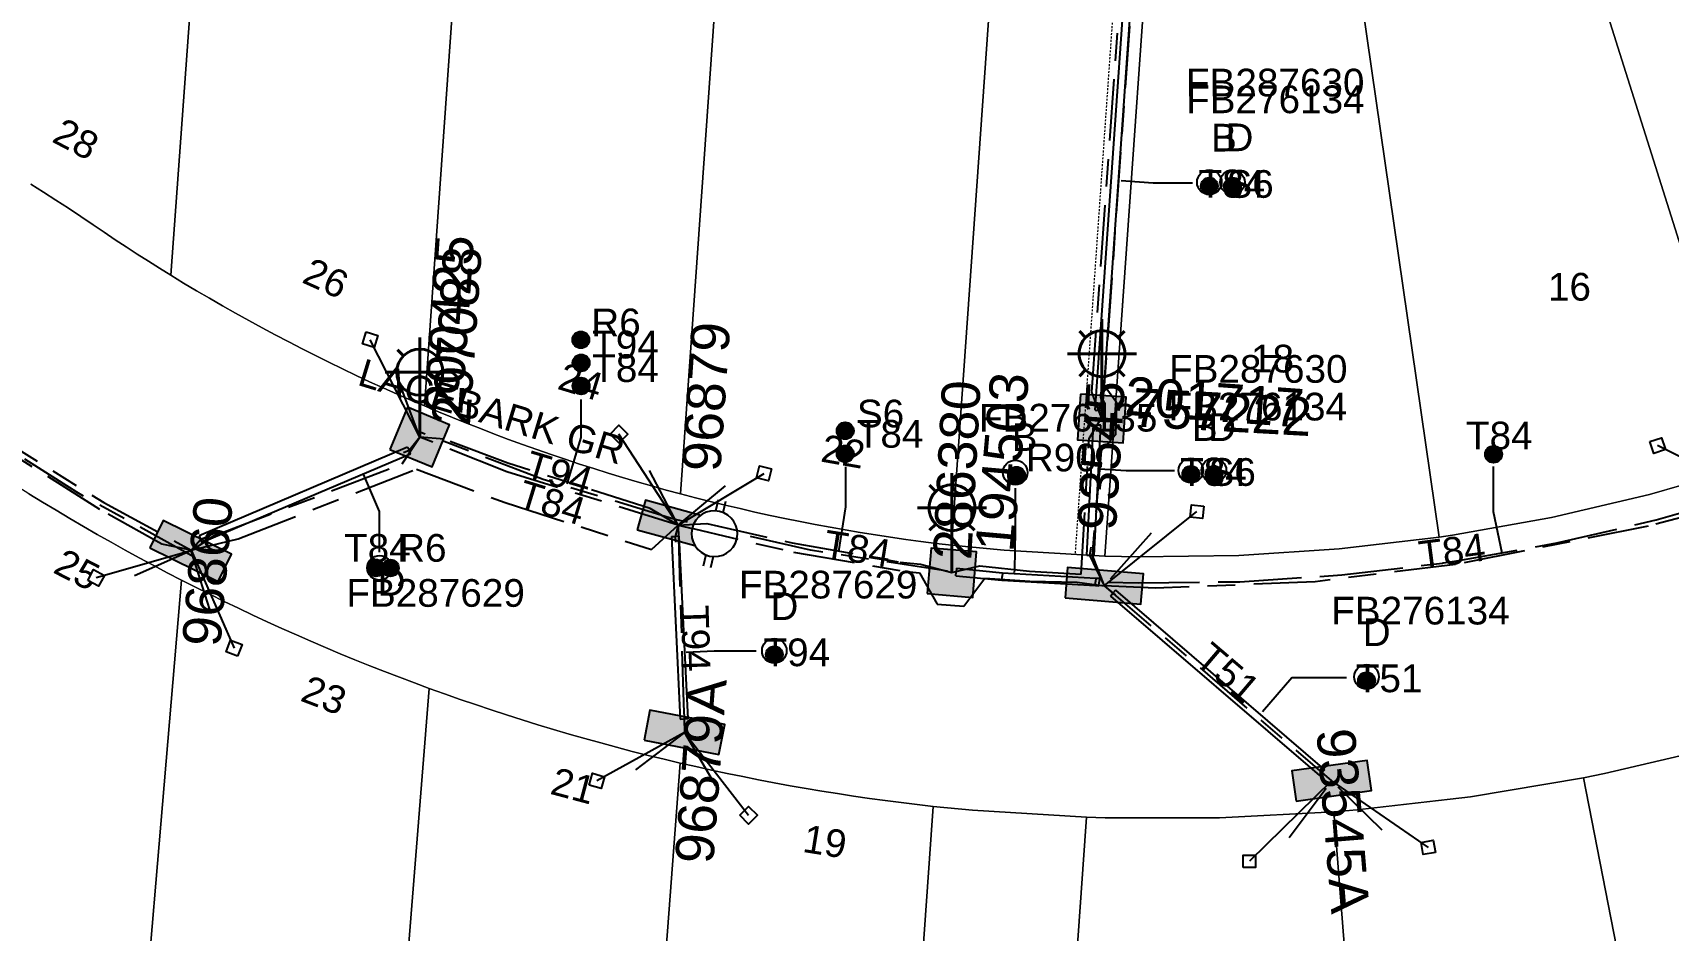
# Model space of a CAD drawing. Header units: metres. Extents: x 282960 to 285195, y 6134329 to 6136665.
# Drawn here: x 283451.7 to 283558, y 6135924.3 to 6135982.6 of the extents above; entities that cross this region are included whole.
import ezdxf
from ezdxf.enums import TextEntityAlignment as Align

# ---------------------------------------------------------------- set-up
doc = ezdxf.new("R2010")
doc.units = ezdxf.units.M
for name, pattern in [('Cable Exist UG', [8.2, 4, -1.2, 1.8, -1.2]), ('HIDDEN', [0.375, 0.25, -0.125]), ('HIDDEN2', [0.1875, 0.125, -0.0625])]:
    doc.linetypes.add(name, pattern=pattern)
doc.layers.get('0').update_dxf_attribs({"color": 6})
for name, color, linetype, lineweight in [('Cadastre Land Parcels_SP_EXT', 9, 'Continuous', 5), ('Cadastre Other Property_SP_EXT', 9, 'HIDDEN', 5), ('Cadastre Roads_SP_EXT', 9, 'Continuous', 5)]:
    doc.layers.add(name, color=color, linetype=linetype, lineweight=lineweight)
for name, color, linetype in [('Duct_SP_EXT', 7, 'Continuous'), ('Equip_LV_EXT', 7, 'Continuous'), ('Equip_SP_SL_EXT', 7, 'Continuous'), ('Mains_LV_EXT', 7, 'Continuous'), ('Mains_SL_EXT', 7, 'Continuous'), ('Services_SP_EXT', 7, 'Continuous'), ('SupportsUG_SP_LV_EXT', 7, 'Continuous'), ('SupportsUG_SP_LV_SL_EXT', 7, 'Continuous'), ('Trench_SP_EXT', 7, 'Continuous')]:
    doc.layers.add(name, color=color, linetype=linetype)
doc.styles.add('COLUMN_LABEL', font='arial.ttf')
doc.styles.add('iecARIAL', font='arial.ttf', dxfattribs={"height": 2})
doc.styles.add('POLE_LABEL', font='arial.ttf')
doc.styles.get("Standard").update_dxf_attribs({"font": 'arial.ttf'})

# ---------------------------------------------------------------- blocks, each defined once
blk = doc.blocks.new('COLUMN_EXT')
blk.add_hatch(color=256).paths.add_polyline_path([(-1.49, 1.48), (-1.49, -1.49), (1.48, -1.49), (1.48, 1.48)])
blk.add_lwpolyline([(-1.49, -1.49), (1.48, -1.49), (1.48, 1.48), (-1.49, 1.48)], close=True)
for tag, height, style, flags, p in [('ASSET_NUM', 2.5, 'COLUMN_LABEL', 8, (2, 2)), ('STRUCTURE_PLANT_NUMBER', 0.2, 'POLE_LABEL', 9, (1.81, 0.03)), ('STREET_CODE', 0.2, 'COLUMN_LABEL', 9, (1.81, -0.2))]:
    blk.add_attdef(tag, text='', height=height, dxfattribs=dict(style=style, flags=flags)).set_placement(p, align=Align.MIDDLE_LEFT)
at = {"flags": 9}
for tag, p in [('COLUMN_TYPE', (1.81, -0.4)), ('OWNED_BY', (1.81, -0.6)), ('STATE', (1.81, -0.8)), ('USAGE', (1.81, -1)), ('STREETNAME', (1.81, -1.6)), ('SUBURB', (1.81, -1.8)), ('LEGEND', (1.81, -1.2)), ('LOCATION', (1.81, -1.4)), ('NOTES', (1.81, -2))]:
    blk.add_attdef(tag, text='', height=0.2, dxfattribs=at).set_placement(p, align=Align.MIDDLE_LEFT)
at = {"flags": 1}
blk.add_attdef('Z', (1.81, -2.35), '', height=0.2, dxfattribs=at)
blk = doc.blocks.new('PILLAR_EXT')
blk.add_hatch(color=256).paths.add_polyline_path([(-2.475, 0.99), (-2.475, -0.99), (2.475, -0.99), (2.475, 0.99)])
blk.add_lwpolyline([(-2.475, -0.99), (2.475, -0.99), (2.475, 0.99), (-2.475, 0.99)], close=True)
at = {"style": 'iecARIAL', "flags": 8}
blk.add_attdef('ASSET_NUM', (1.5, 3.5), '', height=2.5, dxfattribs=at)
for tag, p, flags in [('OWNED_BY', (0, -0.2), 9), ('STATE', (0, -0.4), 9), ('SUPPORT_TYPE', (0, -0.6), 9), ('USAGE', (0, -0.8), 9), ('LEGEND', (0, -1), 9), ('LOCATION', (0, -1.2), 9), ('STREETNAME', (0, -1.8), 9), ('SUBURB', (0, -2), 1), ('NOTES', (0, -1.4), 9), ('PARENT', (0, -1.6), 9)]:
    blk.add_attdef(tag, p, '', height=0.2, dxfattribs=dict(flags=flags))
blk = doc.blocks.new('DUCT_EXT')
blk.add_circle((0, 0.8), 0.8)
at = {"flags": 1}
blk.add_attdef('Z', (0, 0), '', height=0.2, dxfattribs=at)
at = {"flags": 9}
for tag, p in [('DUCT_CODE', (0, 0)), ('XSECT_TYPE', (0, -0.2)), ('STATE', (0, -0.6)), ('FB_REFERENCE', (0, -0.4)), ('NOTES', (0, -0.8))]:
    blk.add_attdef(tag, text='', height=0.2, dxfattribs=at).set_placement(p, align=Align.MIDDLE_LEFT)
blk = doc.blocks.new('SL_LANTERN_EXT')
at = {"lineweight": 40}
for p, q in [((0, 1.97), (0, 6.47)), ((-1.46, 5.68), (-1.06, 5.28)), ((1.46, 5.68), (1.06, 5.28)), ((-2.25, 4.22), (2.25, 4.22)), ((-1.46, 2.76), (-1.06, 3.16)), ((0, 0), (0, 2.72)), ((1.46, 2.76), (1.06, 3.16))]:
    blk.add_line(p, q, dxfattribs=at)
blk.add_circle((0, 4.22), 1.5, dxfattribs=at)
at = {"style": 'iecARIAL', "flags": 8}
blk.add_attdef('ASSET_NUM', (1.5, 1.5), '', height=2.5, dxfattribs=at)
for tag, p, height, flags in [('CONSTRUCTED_VOLTAGE', (0.98, -0.65), 0.2, 9), ('CONTROL_TYPE', (0.98, -0.85), 0.2, 9), ('LANTERN_PURPOSE', (0.98, -1.05), 0.2, 9), ('LANTERN_TYPE', (0.98, -1.25), 0.2, 9), ('LNUMBER', (2.18, -3.25), 2.5, 8), ('OPERATING_VOLTAGE', (0.98, -1.65), 0.2, 9), ('ORIENTATION', (0.98, -1.85), 0.2, 9), ('OWNED_BY', (0.98, -2.05), 0.2, 9), ('STATE', (0.98, -2.25), 0.2, 9), ('NO_PHASES', (0.98, -1.45), 0.2, 9), ('USAGE', (0.98, -2.45), 0.2, 9), ('CEXIST', (0.98, -2.65), 0.2, 9), ('CNEW', (0.98, -2.85), 0.2, 9), ('CNUMBER', (0.98, -3.05), 0.2, 9), ('CREMOVE', (0.98, -3.25), 0.2, 9), ('CREPLACE', (0.98, -3.45), 0.2, 9), ('LKINGHEIGHT', (0.98, -3.65), 0.2, 9), ('LBRACKET', (0.98, -3.85), 0.2, 9), ('LBRACKETVOCAB', (0.98, -4.05), 0.2, 9), ('LCATEGORY', (0.98, -4.25), 0.2, 9), ('LCHARGE1', (0.98, -4.45), 0.2, 9), ('LCHARGE1PERCENT', (0.98, -4.65), 0.2, 9), ('LCHARGE2', (0.98, -4.85), 0.2, 9), ('LCHARGE2PERCENT', (0.98, -5.05), 0.2, 9), ('LCHARGE3', (0.98, -5.25), 0.2, 9), ('LCHARGE3PERCENT', (0.98, -5.45), 0.2, 9), ('LEXIST', (0.98, -5.65), 0.2, 9), ('LLAMP', (0.98, -5.85), 0.2, 9), ('LLAMPVOCAB', (0.98, -6.05), 0.2, 9), ('LMAST', (0.98, -6.25), 0.2, 9), ('LMASTVOCAB', (0.98, -6.45), 0.2, 9), ('LNEW', (0.98, -6.65), 0.2, 9), ('LANTNUMBER', (0.98, -6.85), 0.2, 9), ('LOUTREACH', (0.98, -7.25), 0.2, 9), ('LOUTREACHVOCAB', (0.98, -7.45), 0.2, 9), ('LRATECODE', (0.98, -7.65), 0.2, 9), ('LREMOVE', (0.98, -7.85), 0.2, 9), ('LREPLACE', (0.98, -8.05), 0.2, 9), ('LTYPE', (0.98, -8.25), 0.2, 9), ('LTYPEVOCAB', (0.98, -8.45), 0.2, 9), ('LEGEND', (0.98, -8.65), 0.2, 9), ('STREETNAME', (0.98, -9.25), 0.2, 9), ('SUBURB', (0.98, -9.45), 0.2, 1), ('LOCATION', (0.98, -8.85), 0.2, 9), ('NOTES', (0.98, -9.05), 0.2, 9)]:
    blk.add_attdef(tag, p, '', height=height, dxfattribs=dict(flags=flags))
blk = doc.blocks.new('CCP_EXT')
at = {"flags": 9}
for tag, p in [('STATE', (0, -1.8)), ('LEGEND', (0, -1.4)), ('LIFE_SUPPORT', (0, -1.6)), ('NOTES', (0, -2))]:
    blk.add_attdef(tag, text='', height=0.2, dxfattribs=at).set_placement(p, align=Align.MIDDLE_LEFT)
blk.add_wipeout([(0, 0.57), (0.57, 0), (0, -0.57), (-0.57, 0)])
blk.add_lwpolyline([(-0.57, 0), (0, 0.57), (0.57, 0), (0, -0.57), (-0.57, 0)])
at = {"flags": 1}
blk.add_attdef('Z', (0, 0), '', height=0.2, dxfattribs=at)
at = {"flags": 9}
for tag, p in [('CCP_TYPE', (0, 0)), ('CONSTRUCTED_VOLTAGE', (0, -0.2)), ('OPERATING_VOLTAGE', (0, -0.6)), ('ORIENTATION', (0, -0.8)), ('OWNED_BY', (0, -1)), ('NO_PHASES', (0, -0.4)), ('USAGE', (0, -1.2))]:
    blk.add_attdef(tag, text='', height=0.2, dxfattribs=at).set_placement(p, align=Align.MIDDLE_LEFT)
blk = doc.blocks.new('LV_UG_LINKS_OPEN_EXT')
for p, q in [((-0.25, 1.47), (-0.25, 2.22)), ((0.25, 1.47), (0.25, 2.22)), ((-0.25, -1.47), (-0.25, -2.22)), ((0.25, -1.47), (0.25, -2.22))]:
    blk.add_line(p, q)
at = {"flags": 9}
for tag, p in [('ACTUAL_STATUS', (0, 0)), ('CONSTRUCTED_VOLTAGE', (0, -0.2)), ('OPERATING_VOLTAGE', (0, -0.6)), ('ORIENTATION', (0, -0.8)), ('STATE', (0, -1)), ('NO_PHASES', (0, -0.4)), ('SWITCH_TYPE', (0, -1.2)), ('USAGE', (0, -1.4)), ('NOTES', (0, -1.6))]:
    blk.add_attdef(tag, text='', height=0.2, dxfattribs=at).set_placement(p, align=Align.MIDDLE_LEFT)
at = {"flags": 1}
blk.add_attdef('Z', (0, 0), '', height=0.2, dxfattribs=at)
blk.add_wipeout([(-0.25, 1.47), (-0.43, 1.43), (-0.61, 1.36), (-0.77, 1.28), (-0.93, 1.17), (-1.07, 1.05), (-1.19, 0.9), (-1.29, 0.75), (-1.38, 0.58), (-1.44, 0.4), (-1.48, 0.22), (-1.49, 0.03), (-1.49, -0.16), (-1.45, -0.34), (-1.4, -0.52), (-1.32, -0.69), (-1.23, -0.85), (-1.11, -1), (-0.98, -1.13), (-0.83, -1.24), (-0.66, -1.34), (-0.49, -1.41), (-0.31, -1.46), (-0.13, -1.49), (0.06, -1.49), (0.25, -1.47), (0.43, -1.43), (0.61, -1.36), (0.77, -1.28), (0.93, -1.17), (1.07, -1.05), (1.19, -0.9), (1.29, -0.75), (1.38, -0.58), (1.44, -0.4), (1.48, -0.22), (1.49, -0.03), (1.49, 0.16), (1.45, 0.34), (1.4, 0.52), (1.32, 0.69), (1.23, 0.85), (1.11, 1), (0.98, 1.13), (0.83, 1.24), (0.66, 1.34), (0.49, 1.41), (0.31, 1.46), (0.13, 1.49), (-0.06, 1.49)])
blk.add_lwpolyline([(0, -1.49, 1), (0, 1.49, 1)], format="xyb", close=True)
blk = doc.blocks.new('CABLE_LARGE_EXT')
h = blk.add_hatch(color=256)
edge = h.paths.add_edge_path()
edge.add_arc((0, 0.55), 0.55, 0, 360)
blk.add_circle((0, 0.55), 0.55)
at = {"flags": 1}
blk.add_attdef('Z', (0, 0), '', height=0.2, dxfattribs=at)
at = {"flags": 9}
for tag, p in [('COND_CODE', (0, 0)), ('STATE', (0, -0.4)), ('XSECT_SIZE', (0, -0.6)), ('FB_REFERENCE', (0, -0.2)), ('NOTES', (0, -0.8))]:
    blk.add_attdef(tag, text='', height=0.2, dxfattribs=at).set_placement(p, align=Align.MIDDLE_LEFT)

msp = doc.modelspace()

# ---------------------------------------------------------------- linework, layer by layer
at = {"layer": 'Cadastre Land Parcels_SP_EXT', "linetype": 'Continuous'}
for points in [[(283524.17, 6135988.58), (283526.99, 6136028.61), (283517.01, 6136029.32), (283514.19, 6135989.28), (283511.37, 6135949.32), (283514.81, 6135948.99), (283521.35, 6135948.62), (283524.17, 6135988.58)], [(283524.17, 6135988.58), (283526.99, 6136028.61), (283517.01, 6136029.32), (283514.19, 6135989.28), (283511.37, 6135949.32), (283514.81, 6135948.99), (283521.35, 6135948.62), (283524.17, 6135988.58)], [(283524.17, 6135988.58), (283526.99, 6136028.61), (283517.01, 6136029.32), (283514.19, 6135989.28), (283511.37, 6135949.32), (283514.81, 6135948.99), (283521.35, 6135948.62), (283524.17, 6135988.58)], [(283480.22, 6136002.32), (283463.82, 6136010.64), (283460.63, 6135966.87), (283461.46, 6135966.36), (283462.3, 6135965.86), (283463.15, 6135965.37), (283463.99, 6135964.88), (283464.84, 6135964.4), (283465.7, 6135963.92), (283466.56, 6135963.45), (283467.42, 6135962.99), (283468.29, 6135962.54), (283469.16, 6135962.09), (283470.03, 6135961.65), (283470.9, 6135961.21), (283471.78, 6135960.79), (283472.67, 6135960.36), (283473.55, 6135959.95), (283474.44, 6135959.54), (283475.34, 6135959.14), (283476.23, 6135958.75), (283477.13, 6135958.37), (283480.22, 6136002.32)], [(283496.81, 6135995.95), (283480.22, 6136002.32), (283477.13, 6135958.37), (283478.03, 6135957.99), (283478.94, 6135957.62), (283479.84, 6135957.25), (283480.75, 6135956.9), (283481.67, 6135956.55), (283482.58, 6135956.2), (283483.5, 6135955.87), (283484.42, 6135955.54), (283485.35, 6135955.22), (283486.27, 6135954.91), (283487.2, 6135954.6), (283488.13, 6135954.3), (283489.06, 6135954.01), (283490, 6135953.72), (283490.94, 6135953.45), (283491.88, 6135953.18), (283492.82, 6135952.91), (283493.76, 6135952.66), (283496.81, 6135995.95)], [(283514.19, 6135989.28), (283496.81, 6135995.95), (283493.76, 6135952.66), (283494.73, 6135952.41), (283495.69, 6135952.16), (283496.66, 6135951.93), (283497.63, 6135951.7), (283498.6, 6135951.48), (283499.58, 6135951.26), (283500.55, 6135951.06), (283501.53, 6135950.86), (283502.51, 6135950.67), (283503.49, 6135950.49), (283504.47, 6135950.32), (283505.45, 6135950.15), (283506.43, 6135949.99), (283507.42, 6135949.84), (283508.41, 6135949.7), (283509.39, 6135949.57), (283510.38, 6135949.44), (283511.37, 6135949.32), (283514.19, 6135989.28)], [(283578.45, 6135958.28), (283571.43, 6135996.63), (283560.68, 6135994.51), (283551.24, 6135992.64), (283563.28, 6135954.51), (283569.57, 6135956.32), (283575.95, 6135957.8), (283578.45, 6135958.28)], [(283563.28, 6135954.51), (283551.24, 6135992.64), (283542.41, 6135991.31), (283537.2, 6135990.53), (283543.09, 6135949.85), (283543.94, 6135949.98), (283550.39, 6135951.13), (283556.76, 6135952.62), (283563.05, 6135954.44), (283563.28, 6135954.51)], [(283543.09, 6135949.85), (283537.2, 6135990.53), (283524.17, 6135988.58), (283521.35, 6135948.62), (283523.51, 6135948.57), (283530.06, 6135948.65), (283536.59, 6135949.08), (283543.09, 6135949.85)], [(283461.32, 6135947.06), (283460.4, 6135947.53), (283459.48, 6135948.02), (283458.57, 6135948.51), (283457.66, 6135949), (283456.75, 6135949.51), (283455.85, 6135950.02), (283454.95, 6135950.54), (283454.06, 6135951.06), (283453.17, 6135951.59), (283452.28, 6135952.12), (283451.4, 6135952.67), (283450.52, 6135953.22), (283449.64, 6135953.77), (283448.77, 6135954.33), (283447.9, 6135954.9), (283447.04, 6135955.48), (283446.18, 6135956.06), (283445.46, 6135956.54), (283441.47, 6135912.45), (283457.75, 6135904.84), (283461.32, 6135947.06)], [(283477.43, 6135940.02), (283476.46, 6135940.38), (283475.49, 6135940.74), (283474.52, 6135941.11), (283473.56, 6135941.49), (283472.6, 6135941.88), (283471.64, 6135942.27), (283470.69, 6135942.67), (283469.74, 6135943.08), (283468.79, 6135943.5), (283467.85, 6135943.92), (283466.9, 6135944.35), (283465.96, 6135944.78), (283465.03, 6135945.22), (283464.1, 6135945.67), (283463.17, 6135946.13), (283462.24, 6135946.59), (283461.32, 6135947.06), (283457.75, 6135904.84), (283474.16, 6135899.04), (283477.43, 6135940.02)], [(283493.73, 6135935.16), (283492.7, 6135935.41), (283491.66, 6135935.66), (283490.63, 6135935.92), (283489.6, 6135936.19), (283488.58, 6135936.47), (283487.55, 6135936.75), (283486.53, 6135937.05), (283485.51, 6135937.35), (283484.49, 6135937.65), (283483.47, 6135937.97), (283482.46, 6135938.29), (283481.45, 6135938.62), (283480.44, 6135938.96), (283479.43, 6135939.3), (283478.43, 6135939.66), (283477.43, 6135940.02), (283474.16, 6135899.04), (283490.71, 6135894.92), (283493.73, 6135935.16)], [(283579.42, 6135899.2), (283569.17, 6135938.54), (283568.22, 6135938.24), (283561.07, 6135936.18), (283553.83, 6135934.48), (283552.46, 6135934.21), (283559.99, 6135895.71), (283567.02, 6135896.97), (283579.42, 6135899.2)], [(283510.18, 6135932.35), (283509.14, 6135932.47), (283508.11, 6135932.59), (283507.07, 6135932.73), (283506.04, 6135932.87), (283505.01, 6135933.02), (283503.97, 6135933.18), (283502.94, 6135933.34), (283501.92, 6135933.51), (283500.89, 6135933.69), (283499.86, 6135933.88), (283498.84, 6135934.07), (283497.81, 6135934.28), (283496.79, 6135934.49), (283495.77, 6135934.7), (283494.75, 6135934.93), (283493.73, 6135935.16), (283490.71, 6135894.92), (283507.37, 6135892.42), (283510.18, 6135932.35)], [(283559.99, 6135895.71), (283552.46, 6135934.21), (283545.12, 6135932.97), (283537.74, 6135932.12), (283536.23, 6135931.99), (283539.29, 6135892.97), (283550.45, 6135894), (283559.99, 6135895.71)], [(283517.34, 6135891.71), (283520.16, 6135931.64), (283512.74, 6135932.1), (283510.18, 6135932.35), (283507.37, 6135892.42), (283504.55, 6135852.5), (283514.53, 6135851.79), (283517.34, 6135891.71)], [(283517.34, 6135891.71), (283520.16, 6135931.64), (283512.74, 6135932.1), (283510.18, 6135932.35), (283507.37, 6135892.42), (283504.55, 6135852.5), (283514.53, 6135851.79), (283517.34, 6135891.71)], [(283517.34, 6135891.71), (283520.16, 6135931.64), (283512.74, 6135932.1), (283510.18, 6135932.35), (283507.37, 6135892.42), (283504.55, 6135852.5), (283514.53, 6135851.79), (283517.34, 6135891.71)], [(283536.23, 6135931.99), (283528.81, 6135931.6), (283521.37, 6135931.61), (283520.16, 6135931.64), (283517.34, 6135891.71), (283533.76, 6135892.45), (283539.29, 6135892.97), (283536.23, 6135931.99)]]:
    msp.add_lwpolyline(points, close=True, dxfattribs=at)
msp.add_lwpolyline([(283451.53, 6135972.78), (283452.35, 6135972.27), (283453.16, 6135971.74), (283453.97, 6135971.22), (283454.78, 6135970.68), (283455.58, 6135970.14), (283456.29, 6135969.66), (283457, 6135969.18), (283457.72, 6135968.71), (283458.44, 6135968.24), (283459.17, 6135967.78), (283459.89, 6135967.32), (283460.63, 6135966.87), (283463.82, 6136010.64), (283463.82, 6136010.64), (283447, 6136019.52)], dxfattribs=at)
at = {"layer": 'Duct_SP_EXT'}
for p, q in [((283520.71, 6135958.1), (283522.86, 6135988.6)), ((283521.19, 6135958.07), (283523.34, 6135988.56)), ((283520.71, 6135958.1), (283520.95, 6135958.08)), ((283521.19, 6135958.07), (283520.95, 6135958.08)), ((283520.17, 6135948.68), (283520.61, 6135957.15)), ((283520.61, 6135957.15), (283520.85, 6135957.13)), ((283520.65, 6135948.66), (283521.09, 6135957.12)), ((283521.09, 6135957.12), (283520.85, 6135957.13)), ((283476.02, 6135955.69), (283462.48, 6135949.93)), ((283476.02, 6135955.69), (283476.12, 6135955.47)), ((283476.21, 6135955.25), (283462.66, 6135949.49)), ((283476.21, 6135955.25), (283476.12, 6135955.47)), ((283462.48, 6135949.93), (283462.57, 6135949.71)), ((283462.66, 6135949.49), (283462.57, 6135949.71)), ((283493.18, 6135949.88), (283493.42, 6135949.89)), ((283520.17, 6135948.68), (283520.41, 6135948.67)), ((283520.65, 6135948.66), (283520.41, 6135948.67)), ((283511.67, 6135947.34), (283511.69, 6135947.58)), ((283511.67, 6135947.34), (283514.66, 6135947.05)), ((283511.71, 6135947.82), (283511.69, 6135947.58)), ((283511.71, 6135947.82), (283514.7, 6135947.53)), ((283514.66, 6135947.05), (283514.68, 6135947.29)), ((283514.66, 6135947.05), (283520.73, 6135946.71)), ((283514.7, 6135947.53), (283514.68, 6135947.29)), ((283514.7, 6135947.53), (283520.76, 6135947.19)), ((283520.76, 6135947.19), (283520.74, 6135946.95)), ((283520.76, 6135947.19), (283520.99, 6135947.17)), ((283520.99, 6135947.17), (283520.98, 6135946.93)), ((283520.73, 6135946.71), (283520.74, 6135946.95)), ((283520.73, 6135946.71), (283520.96, 6135946.69)), ((283520.96, 6135946.69), (283520.98, 6135946.93)), ((283521.71, 6135946.02), (283521.87, 6135946.2)), ((283521.71, 6135946.02), (283535.31, 6135934.36)), ((283522.03, 6135946.39), (283521.87, 6135946.2)), ((283522.03, 6135946.39), (283535.62, 6135934.72)), ((283493.75, 6135938.02), (283493.99, 6135938.03)), ((283494.23, 6135938.04), (283493.99, 6135938.03)), ((283535.31, 6135934.36), (283535.46, 6135934.54)), ((283535.62, 6135934.72), (283535.46, 6135934.54))]:
    msp.add_line(p, q, dxfattribs=at)
for points in [[(283527.05, 6135972.85), (283524.48, 6135972.85), (283522.41, 6135973)], [(283487.29, 6135958.8), (283487.29, 6135956.33), (283486.37, 6135953.31)], [(283546.58, 6135954.43), (283546.58, 6135951.51), (283547.15, 6135948.82)], [(283474.2, 6135948.87), (283474.2, 6135951.51), (283473.16, 6135953.94)], [(283504.48, 6135954.41), (283504.48, 6135951.81), (283504.04, 6135948.92)], [(283525.87, 6135954.16), (283522.73, 6135954.16), (283521.01, 6135954.26)], [(283515.52, 6135953.04), (283515.52, 6135950.23), (283515.47, 6135947.73), (283515.45, 6135947.54)], [(283498.69, 6135942.43), (283495.95, 6135942.43), (283494.12, 6135942.34)], [(283537.06, 6135940.71), (283533.51, 6135940.71), (283531.6, 6135938.5)]]:
    msp.add_lwpolyline(points, dxfattribs=at)
at = {"layer": 'Mains_LV_EXT', "linetype": 'Cable Exist UG'}
for points in [[(283429.94, 6135967.31), (283431.93, 6135966.33), (283438.51, 6135963.12), (283441.58, 6135961.25), (283456.27, 6135952.09), (283461.95, 6135949.01)], [(283521.31, 6135946.68), (283536.09, 6135934.01)]]:
    msp.add_lwpolyline(points, dxfattribs=at)
at = {"layer": 'Mains_SL_EXT', "linetype": 'Cable Exist UG'}
for points in [[(283521.16, 6135957.55), (283520.5, 6135959.26), (283524.58, 6136016.31), (283525.36, 6136017.94)], [(283461.95, 6135949.01), (283460.04, 6135949.4), (283456.01, 6135951.65), (283451.13, 6135954.72), (283446.74, 6135957.48), (283441.82, 6135960.51), (283438.4, 6135962.62), (283431.09, 6135966.06), (283429.94, 6135967.31)], [(283511.41, 6135947.54), (283513.23, 6135947.98), (283516.44, 6135947.63), (283519.81, 6135947.45), (283520.32, 6135956.25), (283521.16, 6135957.64)], [(283461.92, 6135948.95), (283463.42, 6135949.93), (283475.66, 6135954.61), (283476.82, 6135956.35)]]:
    msp.add_lwpolyline(points, dxfattribs=at)
at = {"layer": 'Trench_SP_EXT', "linetype": 'Cable Exist UG'}
for points in [[(283462.14, 6135948.55), (283454.52, 6135952.76), (283447.12, 6135957.48), (283446.38, 6135957.97), (283438.5, 6135962.79), (283430.31, 6135966.88), (283429.88, 6135967.05)], [(283476.82, 6135956.35), (283475.05, 6135961)], [(283476.82, 6135956.35), (283476.12, 6135955.47), (283475.76, 6135955.32)], [(283493.6, 6135950.63), (283491.33, 6135954.97)], [(283493.6, 6135950.63), (283497.02, 6135953.46)], [(283493.6, 6135950.63), (283493.42, 6135949.89), (283493.44, 6135949.53)], [(283511.12, 6135947.64), (283502.21, 6135949), (283493.62, 6135950.95)], [(283461.95, 6135949.01), (283462.57, 6135949.71), (283463.05, 6135949.91)], [(283520.43, 6135949.2), (283520.36, 6135948.67), (283521.31, 6135946.68)], [(283524.35, 6135950.11), (283521.31, 6135946.68)], [(283461.92, 6135948.95), (283457.97, 6135947.2)], [(283461.92, 6135948.95), (283463.37, 6135944.4)], [(283521.31, 6135946.68), (283522.01, 6135946.09)], [(283493.97, 6135938.62), (283493.99, 6135938.03), (283494.02, 6135937.16)], [(283494.02, 6135937.16), (283490.47, 6135934.45)], [(283494.02, 6135937.16), (283496.39, 6135933.1)], [(283535.18, 6135934.78), (283536.09, 6135934.01)], [(283533.32, 6135930.33), (283536.09, 6135934.01)], [(283539.37, 6135930.81), (283536.09, 6135934.01)]]:
    msp.add_lwpolyline(points, dxfattribs=at)

# ---------------------------------------------------------------- block references
at = {"layer": 'Duct_SP_EXT'}
for name, p in [('DUCT_EXT', (283528.14, 6135972.11)), ('DUCT_EXT', (283529.64, 6135972.11)), ('CABLE_LARGE_EXT', (283528.14, 6135972.11)), ('CABLE_LARGE_EXT', (283529.64, 6135972.11)), ('CABLE_LARGE_EXT', (283487.28, 6135962.12)), ('CABLE_LARGE_EXT', (283487.3, 6135960.62)), ('CABLE_LARGE_EXT', (283487.3, 6135959.12)), ('CABLE_LARGE_EXT', (283504.47, 6135956.21)), ('CABLE_LARGE_EXT', (283504.47, 6135954.71)), ('CABLE_LARGE_EXT', (283546.62, 6135954.68)), ('DUCT_EXT', (283515.52, 6135953.25)), ('CABLE_LARGE_EXT', (283515.61, 6135953.32)), ('DUCT_EXT', (283526.94, 6135953.38)), ('CABLE_LARGE_EXT', (283526.94, 6135953.38)), ('DUCT_EXT', (283528.44, 6135953.39)), ('CABLE_LARGE_EXT', (283528.44, 6135953.39)), ('DUCT_EXT', (283499.86, 6135941.66)), ('CABLE_LARGE_EXT', (283499.86, 6135941.66)), ('DUCT_EXT', (283538.36, 6135939.97)), ('CABLE_LARGE_EXT', (283538.36, 6135939.97))]:
    msp.add_blockref(name, p, dxfattribs=at)
at = {"layer": 'Duct_SP_EXT', "rotation": 269.9575772176243}
for name, p in [('DUCT_EXT', (283473.4, 6135947.85)), ('CABLE_LARGE_EXT', (283473.4, 6135947.85)), ('CABLE_LARGE_EXT', (283474.35, 6135947.84))]:
    msp.add_blockref(name, p, dxfattribs=at)
at = {"layer": 'Equip_SP_SL_EXT'}
ref = msp.add_blockref('SL_LANTERN_EXT', (283476.82, 6135956.35), dxfattribs=at)
ref.add_attrib('ASSET_NUM', '200425', dxfattribs={"layer": '0', "height": 2.5, "rotation": 86.1517, "style": 'iecARIAL'}).set_placement((283478.32, 6135957.85), align=Align.MIDDLE_LEFT)
ref = msp.add_blockref('SL_LANTERN_EXT', (283521.16, 6135957.55), dxfattribs=at)
ref.add_attrib('ASSET_NUM', '201717', dxfattribs={"layer": '0', "height": 2.5, "rotation": 355.8861, "style": 'iecARIAL'}).set_placement((283522.66, 6135959.05), align=Align.MIDDLE_LEFT)
ref = msp.add_blockref('SL_LANTERN_EXT', (283511.41, 6135947.54), dxfattribs=at)
ref.add_attrib('ASSET_NUM', '194503', dxfattribs={"layer": '0', "height": 2.5, "rotation": 84.9581, "style": 'iecARIAL'}).set_placement((283512.91, 6135949.04), align=Align.TOP_LEFT)
at = {"layer": 'SupportsUG_SP_LV_EXT'}
ref = msp.add_blockref('PILLAR_EXT', (283493.6, 6135950.63), dxfattribs=dict(at, rotation=344.6192652123686))
ref.add_attrib('ASSET_NUM', '96879', dxfattribs={"layer": '0', "height": 2.5, "rotation": 86.1489, "style": 'iecARIAL'}).set_placement((283495.1, 6135954.13), align=Align.MIDDLE_LEFT)
ref = msp.add_blockref('PILLAR_EXT', (283521.31, 6135946.68), dxfattribs=dict(at, rotation=355.322582309733))
ref.add_attrib('ASSET_NUM', '93545', dxfattribs={"layer": '0', "height": 2.5, "rotation": 86.4721, "style": 'iecARIAL'}).set_placement((283522.81, 6135950.18), align=Align.BOTTOM_LEFT)
ref = msp.add_blockref('PILLAR_EXT', (283461.92, 6135948.95), dxfattribs=dict(at, rotation=333.8876142074467))
ref.add_attrib('ASSET_NUM', '96860', dxfattribs={"layer": '0', "height": 2.5, "rotation": 85.1335, "style": 'iecARIAL'}).set_placement((283463.42, 6135952.45), align=Align.MIDDLE_RIGHT)
ref = msp.add_blockref('PILLAR_EXT', (283494.02, 6135937.16), dxfattribs=dict(at, rotation=349.0928206600203))
ref.add_attrib('ASSET_NUM', '96879A', dxfattribs={"layer": '0', "height": 2.5, "rotation": 85.812, "style": 'iecARIAL'}).set_placement((283495.52, 6135940.66), align=Align.MIDDLE_RIGHT)
ref = msp.add_blockref('PILLAR_EXT', (283536.09, 6135934.01), dxfattribs=dict(at, rotation=7.909117011132606))
ref.add_attrib('ASSET_NUM', '93545A', dxfattribs={"layer": '0', "height": 2.5, "rotation": 274.6621, "style": 'iecARIAL'}).set_placement((283537.59, 6135937.51), align=Align.TOP_LEFT)
at = {"layer": 'SupportsUG_SP_LV_SL_EXT'}
ref = msp.add_blockref('COLUMN_EXT', (283476.82, 6135956.35), dxfattribs=dict(at, rotation=337.6164809551653))
ref.add_attrib('ASSET_NUM', '297088', dxfattribs={"layer": '0', "height": 2.5, "rotation": 86.1517, "style": 'COLUMN_LABEL'}).set_placement((283478.82, 6135957.1), align=Align.MIDDLE_LEFT)
ref = msp.add_blockref('COLUMN_EXT', (283511.41, 6135947.54), dxfattribs=dict(at, rotation=355.322582309733))
ref.add_attrib('ASSET_NUM', '286380', dxfattribs={"layer": '0', "height": 2.5, "rotation": 86.9657, "style": 'COLUMN_LABEL'}).set_placement((283513.41, 6135948.29), align=Align.BOTTOM_LEFT)
ref = msp.add_blockref('COLUMN_EXT', (283521.16, 6135957.55), dxfattribs=dict(at, rotation=266.2051256209572))
ref.add_attrib('ASSET_NUM', '757222', dxfattribs={"layer": '0', "height": 2.5, "rotation": 356.855, "style": 'COLUMN_LABEL'}).set_placement((283523.16, 6135958.3), align=Align.MIDDLE_LEFT)

# ---------------------------------------------------------------- texts
at = {"layer": 'Cadastre Land Parcels_SP_EXT'}
for s, rotation, p in [('28', 332.2685, (283452.82, 6135975.58)), ('26', 335.7915, (283469.07, 6135966.43)), ('24', 343.0501, (283485.68, 6135959.5)), ('22', 349.9929, (283502.81, 6135954.77)), ('25', 332.6759, (283452.89, 6135947.58)), ('23', 339.0184, (283468.97, 6135939.24)), ('21', 345.0615, (283485.21, 6135933.18)), ('19', 350.8443, (283501.63, 6135929.4))]:
    msp.add_text(s, height=1.8, rotation=rotation, dxfattribs=at).set_placement(p)
for s, p in [('16', (283550.15, 6135965.22)), ('18', (283530.85, 6135960.55))]:
    msp.add_text(s, height=1.8, dxfattribs=at).set_placement(p)
at = {"layer": 'Duct_SP_EXT'}
for s, p in [('FB287630', (283526.62, 6135978.49)), ('FB276134', (283526.63, 6135977.4)), ('B', (283528.25, 6135974.91)), ('D', (283529.19, 6135974.93)), ('T84', (283527.44, 6135971.91)), ('S6', (283529.25, 6135971.9)), ('R6', (283487.96, 6135962.9)), ('T94', (283488.02, 6135961.46)), ('T84', (283488.02, 6135959.93)), ('FB287630', (283525.52, 6135959.88)), ('S6', (283505.23, 6135956.98)), ('FB276134', (283525.49, 6135957.43)), ('FB276135', (283513.16, 6135956.71)), ('B', (283527, 6135956.1)), ('D', (283528.06, 6135956.09)), ('T84', (283505.22, 6135955.66)), ('B', (283515.29, 6135955.45)), ('T84', (283544.82, 6135955.55)), ('R90', (283516.21, 6135954.12)), ('T84', (283526.24, 6135953.18)), ('S6', (283528.09, 6135953.18)), ('T84', (283471.89, 6135948.25)), ('R6', (283475.34, 6135948.25)), ('FB287629', (283472.04, 6135945.32)), ('D', (283474.07, 6135946.04)), ('FB287629', (283497.56, 6135945.86)), ('D', (283499.61, 6135944.46)), ('FB276134', (283536.06, 6135944.17)), ('D', (283538.11, 6135942.77)), ('T94', (283499.16, 6135941.46)), ('T51', (283537.66, 6135939.77))]:
    msp.add_text(s, height=1.8, dxfattribs=at).set_placement(p)
at = {"layer": 'Mains_LV_EXT'}
for s, rotation, p in [('T94', 343.2951, (283483.52, 6135953.77)), ('T84', 342.9187, (283483.06, 6135951.87)), ('T84', 350.8886, (283502.98, 6135948.55)), ('T84', 7.3805, (283541.88, 6135947.78)), ('T94', 271.9035, (283493.78, 6135945.4)), ('T51', 319.5462, (283527.13, 6135941.76))]:
    msp.add_text(s, height=1.8, rotation=rotation, dxfattribs=at).set_placement(p)

# ---------------------------------------------------------------- next in the draw order: block references
at = {"layer": 'Services_SP_EXT'}
for p, rotation in [((283473.59, 6135962.68), 297.3649979285443), ((283557.28, 6135955.8), 333.7001974686805), ((283499.19, 6135953.99), 211.1453521808708), ((283527.33, 6135951.51), 218.8310926276061), ((283455.77, 6135947.2), 16.51215522636369), ((283464.74, 6135942.63), 114.0683012864168), ((283488.32, 6135934), 29.12193190795306), ((283542.37, 6135929.68), 145.4123089179194), ((283530.74, 6135928.78), 44.42271313535642)]:
    msp.add_blockref('CCP_EXT', p, dxfattribs=dict(at, rotation=rotation))
for p in [(283489.76, 6135956.55), (283498.19, 6135931.77)]:
    msp.add_blockref('CCP_EXT', p, dxfattribs=at)

# ---------------------------------------------------------------- next in the draw order: linework, layer by layer
at = {"layer": 'Cadastre Other Property_SP_EXT', "linetype": 'HIDDEN2'}
msp.add_lwpolyline([(283521.35, 6135948.62), (283526.99, 6136028.62), (283524.99, 6136028.62), (283519.41, 6135948.74), (283521.35, 6135948.62)], close=True, dxfattribs=at)
at = {"layer": 'Cadastre Roads_SP_EXT', "linetype": 'Continuous'}
for points in [[(283563.05, 6135954.44), (283556.76, 6135952.62), (283550.39, 6135951.13), (283543.94, 6135949.98), (283543.09, 6135949.85), (283536.59, 6135949.08), (283530.06, 6135948.65), (283523.51, 6135948.57), (283523.51, 6135948.57), (283521.35, 6135948.62), (283514.81, 6135948.99), (283511.37, 6135949.32), (283510.38, 6135949.44), (283509.39, 6135949.57), (283508.41, 6135949.7), (283507.42, 6135949.84), (283506.43, 6135949.99), (283505.45, 6135950.15), (283504.47, 6135950.32), (283503.49, 6135950.49), (283502.51, 6135950.67), (283501.53, 6135950.86), (283500.55, 6135951.06), (283499.58, 6135951.26), (283498.6, 6135951.48), (283497.63, 6135951.7), (283496.66, 6135951.93), (283495.69, 6135952.16), (283494.73, 6135952.41), (283493.76, 6135952.66), (283492.82, 6135952.91), (283491.88, 6135953.18), (283490.94, 6135953.45), (283490, 6135953.72), (283489.06, 6135954.01), (283488.13, 6135954.3), (283487.2, 6135954.6), (283486.27, 6135954.91), (283485.35, 6135955.22), (283484.42, 6135955.54), (283483.5, 6135955.87), (283482.58, 6135956.2), (283481.67, 6135956.55), (283480.75, 6135956.9), (283479.84, 6135957.25), (283478.94, 6135957.62), (283478.03, 6135957.99), (283477.13, 6135958.37), (283476.23, 6135958.75), (283475.34, 6135959.14), (283474.44, 6135959.54), (283473.55, 6135959.95), (283472.67, 6135960.36), (283471.78, 6135960.79), (283470.9, 6135961.21), (283470.03, 6135961.65), (283469.16, 6135962.09), (283468.29, 6135962.54), (283467.42, 6135962.99), (283466.56, 6135963.45), (283465.7, 6135963.92), (283464.84, 6135964.4), (283463.99, 6135964.88), (283463.15, 6135965.37), (283462.3, 6135965.86), (283461.46, 6135966.36), (283460.63, 6135966.87), (283459.89, 6135967.32), (283459.17, 6135967.78), (283458.44, 6135968.24), (283457.72, 6135968.71), (283457, 6135969.18), (283456.29, 6135969.66), (283455.58, 6135970.14), (283454.78, 6135970.68), (283453.97, 6135971.22), (283453.16, 6135971.74), (283452.35, 6135972.27), (283451.53, 6135972.78)], [(283451.4, 6135952.67), (283452.28, 6135952.12), (283453.17, 6135951.59), (283454.06, 6135951.06), (283454.95, 6135950.54), (283455.85, 6135950.02), (283456.75, 6135949.51), (283457.66, 6135949), (283458.57, 6135948.51), (283459.48, 6135948.02), (283460.4, 6135947.53), (283461.32, 6135947.06), (283462.24, 6135946.59), (283463.17, 6135946.13), (283464.1, 6135945.67), (283465.03, 6135945.22), (283465.96, 6135944.78), (283466.9, 6135944.35), (283467.85, 6135943.92), (283468.79, 6135943.5), (283469.74, 6135943.08), (283470.69, 6135942.67), (283471.64, 6135942.27), (283472.6, 6135941.88), (283473.56, 6135941.49), (283474.52, 6135941.11), (283475.49, 6135940.74), (283476.46, 6135940.38), (283477.43, 6135940.02), (283478.43, 6135939.66), (283479.43, 6135939.3), (283480.44, 6135938.96), (283481.45, 6135938.62), (283482.46, 6135938.29), (283483.47, 6135937.97), (283484.49, 6135937.65), (283485.51, 6135937.35), (283486.53, 6135937.05), (283487.55, 6135936.75), (283488.58, 6135936.47), (283489.6, 6135936.19), (283490.63, 6135935.92), (283491.66, 6135935.66), (283492.7, 6135935.41), (283493.73, 6135935.16), (283494.75, 6135934.93), (283495.77, 6135934.7), (283496.79, 6135934.49), (283497.81, 6135934.28), (283498.84, 6135934.07), (283499.86, 6135933.88), (283500.89, 6135933.69), (283501.92, 6135933.51), (283502.94, 6135933.34), (283503.97, 6135933.18), (283505.01, 6135933.02), (283506.04, 6135932.87), (283507.07, 6135932.73), (283508.11, 6135932.59), (283509.14, 6135932.47), (283510.18, 6135932.35), (283512.74, 6135932.1), (283520.16, 6135931.64), (283521.37, 6135931.61), (283528.81, 6135931.6), (283536.23, 6135931.99), (283537.73, 6135932.12), (283545.12, 6135932.97), (283552.46, 6135934.21), (283553.83, 6135934.48), (283561.07, 6135936.17)]]:
    msp.add_lwpolyline(points, dxfattribs=at)
at = {"layer": 'Mains_LV_EXT', "linetype": 'Cable Exist UG'}
for points in [[(283526.85, 6136030.61), (283526.08, 6136028.62), (283525.48, 6136019.93), (283526.34, 6136019.12), (283526.22, 6136016.33), (283525.23, 6136015.77), (283521.31, 6135959.73), (283522.11, 6135958.61), (283522.04, 6135956.5), (283521.11, 6135955.45), (283520.52, 6135948.65), (283521.31, 6135946.68)], [(283563.93, 6135952.47), (283556.67, 6135950.55), (283544.14, 6135948.07), (283535.02, 6135946.95), (283524.63, 6135946.52), (283521.31, 6135946.68)]]:
    msp.add_lwpolyline(points, dxfattribs=at)
at = {"layer": 'Services_SP_EXT'}
for points in [[(283476.82, 6135956.35), (283473.59, 6135962.68)], [(283563.93, 6135952.47), (283557.28, 6135955.8)], [(283521.31, 6135946.68), (283527.33, 6135951.51)], [(283461.92, 6135948.95), (283455.77, 6135947.2)], [(283461.95, 6135949.01), (283464.74, 6135942.63)], [(283494.02, 6135937.16), (283488.32, 6135934)], [(283494.02, 6135937.16), (283498.19, 6135931.77)], [(283536.09, 6135934.01), (283530.74, 6135928.78)], [(283536.09, 6135934.01), (283542.37, 6135929.68)]]:
    msp.add_lwpolyline(points, dxfattribs=at)
at = {"layer": 'Trench_SP_EXT', "linetype": 'Cable Exist UG'}
for points in [[(283493.62, 6135950.95), (283493.33, 6135951.01), (283484.83, 6135953.6), (283476.89, 6135956.64)], [(283521.55, 6135946.91), (283523.51, 6135946.87), (283530.13, 6135946.95), (283536.75, 6135947.39), (283543.29, 6135948.16), (283543.34, 6135948.17), (283543.34, 6135948.17), (283544.22, 6135948.3), (283550.73, 6135949.47), (283557.19, 6135950.97), (283563.55, 6135952.81), (283563.8, 6135952.89)]]:
    msp.add_lwpolyline(points, dxfattribs=at)

# ---------------------------------------------------------------- next in the draw order: texts
at = {"layer": 'Cadastre Roads_SP_EXT'}
msp.add_text('LACEBARK GR', height=1.8, rotation=343.05, dxfattribs=at).set_placement((283472.68, 6135959.76))

# ---------------------------------------------------------------- next in the draw order: block references
at = {"layer": 'Equip_LV_EXT', "rotation": 347.107363673356}
msp.add_blockref('LV_UG_LINKS_OPEN_EXT', (283495.97, 6135950.07), dxfattribs=at)

# ---------------------------------------------------------------- next in the draw order: linework, layer by layer
at = {"layer": 'Duct_SP_EXT'}
for p, q in [((283493.18, 6135949.88), (283493.75, 6135938.02)), ((283493.66, 6135949.9), (283493.42, 6135949.89)), ((283493.66, 6135949.9), (283494.23, 6135938.04))]:
    msp.add_line(p, q, dxfattribs=at)
at = {"layer": 'Mains_LV_EXT', "linetype": 'Cable Exist UG'}
for points in [[(283493.6, 6135950.63), (283482.48, 6135954.09), (283476.82, 6135956.35)], [(283461.95, 6135949.01), (283465.01, 6135949.74), (283476.59, 6135954.27), (283482.36, 6135952.09), (283491.88, 6135949.05), (283493.6, 6135950.63)], [(283493.6, 6135950.63), (283501.11, 6135948.87), (283508.46, 6135947.61), (283509.29, 6135947.53), (283510.45, 6135945.5), (283512.18, 6135945.36), (283513.54, 6135947.18), (283516.48, 6135946.99), (283519.55, 6135946.92), (283521.31, 6135946.68)], [(283493.6, 6135950.63), (283494.02, 6135937.16)]]:
    msp.add_lwpolyline(points, dxfattribs=at)
at = {"layer": 'Mains_SL_EXT', "linetype": 'Cable Exist UG'}
for points in [[(283493.6, 6135950.63), (283491.78, 6135951.7), (283482.54, 6135954.65), (283478.39, 6135956.21), (283476.82, 6135956.35)], [(283493.6, 6135950.63), (283495.47, 6135950.74), (283501.02, 6135949.47), (283508.04, 6135948.23), (283509.37, 6135948.09), (283511.41, 6135947.54)]]:
    msp.add_lwpolyline(points, dxfattribs=at)
at = {"layer": 'Services_SP_EXT'}
for points in [[(283493.6, 6135950.63), (283489.76, 6135956.55)], [(283493.6, 6135950.63), (283499.19, 6135953.99)]]:
    msp.add_lwpolyline(points, dxfattribs=at)

doc.saveas('drawing.dxf')
